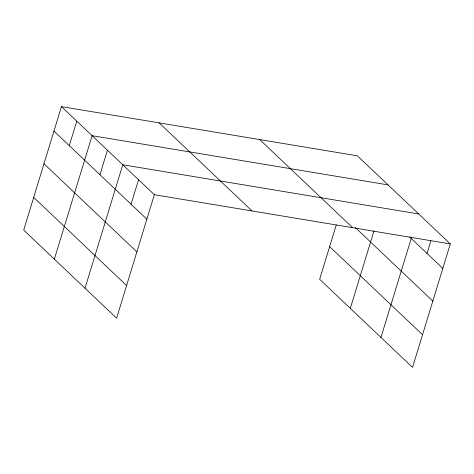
<?xml version="1.0" encoding="UTF-8"?>
<svg xmlns="http://www.w3.org/2000/svg" width="474" height="474" viewBox="0 0 474 474"><rect width="100%" height="100%" fill="white"/><g stroke="black" fill="none" stroke-linecap="round" stroke-linejoin="round"><path stroke-width="0.71" d="M61.448 106.614L23.7 230.074L116.604 318.178L154.346 194.719L61.448 106.614L357.396 155.822L450.3 243.926L412.552 367.386L319.654 279.281L336.279 224.889M69.287 145.642L76.776 121.148M54.356 259.148L92.104 135.688L388.058 184.896M99.943 174.716L107.432 150.222M85.012 288.222L122.76 164.762L418.714 213.97M131.067 204.235L138.556 179.741M350.31 308.355L373.98 230.927M380.966 337.435L411.651 237.059M427.021 253.442L430.872 240.845M154.346 194.719L450.3 243.926M409.637 236.959L442.811 268.414M355.251 227.508L432.827 301.079M259.734 139.581L352.638 227.686M329.637 246.622L422.541 334.727M159.11 122.849L252.014 210.954M53.959 131.108L146.857 219.207M43.975 163.767L136.873 251.872M33.684 197.415L126.588 285.52"/></g></svg>
